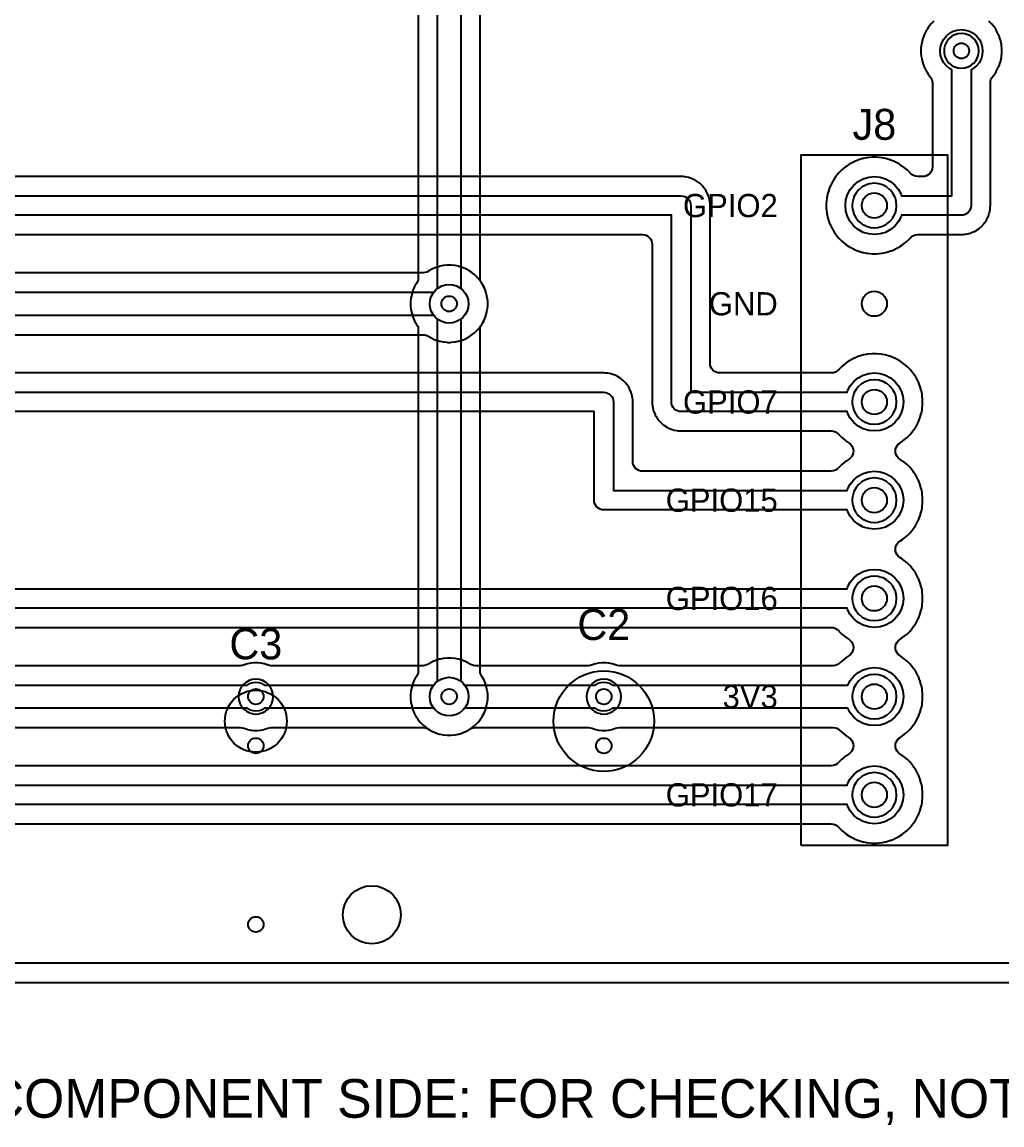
# Model space of a CAD drawing. Header units: millimetres. Extents: x 0 to 159, y -7 to 96.
# Drawn here: x 53.9 to 104.6, y -7.4 to 49.7 of the extents above; entities that cross this region are included whole.
import ezdxf
from ezdxf.enums import TextEntityAlignment as Align

# ---------------------------------------------------------------- set-up
doc = ezdxf.new("R2010")
doc.units = ezdxf.units.MM
for name, color, linetype in [('ALIGN_3P0', 6, 'CONTINUOUS'), ('COPPER_BOTTOM', 4, 'CONTINUOUS'), ('COPPER_TOP', 1, 'CONTINUOUS'), ('DRILL_0P8', 5, 'CONTINUOUS'), ('DRILL_1P3', 5, 'CONTINUOUS'), ('NOTES', 2, 'CONTINUOUS'), ('OUTLINE', 7, 'CONTINUOUS'), ('SILK', 3, 'CONTINUOUS')]:
    doc.layers.add(name, color=color, linetype=linetype)

msp = doc.modelspace()

# ---------------------------------------------------------------- linework, layer by layer
at = {"layer": 'ALIGN_3P0'}
msp.add_circle((72, 3.5), 1.5, dxfattribs=at)
at = {"layer": 'COPPER_BOTTOM'}
for points in [[(101.079, 49.722), (100.958, 49.601), (100.941, 49.583), (100.82, 49.435), (100.806, 49.415), (100.71, 49.273), (100.698, 49.252), (100.608, 49.083), (100.597, 49.061), (100.531, 48.903), (100.523, 48.879), (100.468, 48.697), (100.462, 48.673), (100.428, 48.505), (100.425, 48.48), (100.406, 48.29), (100.405, 48.266), (100.405, 48.094), (100.406, 48.07), (100.425, 47.88), (100.428, 47.855), (100.462, 47.687), (100.468, 47.663), (100.523, 47.481), (100.531, 47.457), (100.597, 47.299), (100.608, 47.277), (100.698, 47.108), (100.71, 47.087), (100.806, 46.945), (100.82, 46.925), (100.887, 46.844), (100.935, 46.773), (100.971, 46.695), (100.993, 46.612), (101, 46.527), (101, 42.18), (100.99, 42.082), (100.962, 41.989), (100.916, 41.902), (100.854, 41.826), (100.778, 41.764), (100.691, 41.718), (100.598, 41.69), (100.5, 41.68), (100.23, 41.68), (100.121, 41.692), (100.016, 41.728), (99.923, 41.786), (99.844, 41.863), (99.841, 41.866), (99.825, 41.884), (99.704, 42.005), (99.686, 42.021), (99.477, 42.192), (99.458, 42.207), (99.315, 42.302), (99.294, 42.315), (99.056, 42.442), (99.034, 42.452), (98.876, 42.518), (98.853, 42.526), (98.595, 42.605), (98.571, 42.611), (98.403, 42.644), (98.378, 42.648), (98.11, 42.674), (98.086, 42.675), (97.914, 42.675), (97.89, 42.674), (97.622, 42.648), (97.597, 42.644), (97.429, 42.611), (97.405, 42.605), (97.147, 42.526), (97.124, 42.518), (96.966, 42.452), (96.944, 42.442), (96.706, 42.315), (96.685, 42.302), (96.542, 42.207), (96.523, 42.192), (96.314, 42.021), (96.296, 42.005), (96.175, 41.884), (96.159, 41.866), (95.988, 41.657), (95.973, 41.638), (95.878, 41.495), (95.865, 41.474), (95.738, 41.236), (95.728, 41.214), (95.662, 41.056), (95.654, 41.033), (95.575, 40.775), (95.569, 40.751), (95.536, 40.583), (95.532, 40.558), (95.506, 40.29), (95.505, 40.266), (95.505, 40.094), (95.506, 40.07), (95.532, 39.802), (95.536, 39.777), (95.569, 39.609), (95.575, 39.585), (95.654, 39.327), (95.662, 39.304), (95.728, 39.146), (95.738, 39.124), (95.865, 38.886), (95.878, 38.865), (95.973, 38.722), (95.988, 38.703), (96.159, 38.494), (96.175, 38.476), (96.296, 38.355), (96.314, 38.339), (96.523, 38.168), (96.542, 38.153), (96.685, 38.058), (96.706, 38.045), (96.944, 37.918), (96.966, 37.908), (97.124, 37.842), (97.147, 37.834), (97.405, 37.755), (97.429, 37.749), (97.597, 37.716), (97.622, 37.712), (97.89, 37.686), (97.914, 37.685), (98.086, 37.685), (98.11, 37.686), (98.378, 37.712), (98.403, 37.716), (98.571, 37.749), (98.595, 37.755), (98.853, 37.834), (98.876, 37.842), (99.034, 37.908), (99.056, 37.918), (99.294, 38.045), (99.315, 38.058), (99.458, 38.153), (99.477, 38.168), (99.686, 38.339), (99.704, 38.355), (99.825, 38.476), (99.841, 38.494), (99.844, 38.497), (99.923, 38.574), (100.016, 38.632), (100.121, 38.668), (100.23, 38.68), (102.494, 38.68), (102.506, 38.68), (102.592, 38.685), (102.604, 38.685), (102.683, 38.693), (102.708, 38.697), (102.876, 38.73), (102.9, 38.736), (102.97, 38.758), (102.993, 38.766), (103.151, 38.831), (103.174, 38.842), (103.238, 38.877), (103.259, 38.889), (103.402, 38.984), (103.422, 38.999), (103.478, 39.046), (103.497, 39.062), (103.618, 39.183), (103.634, 39.202), (103.681, 39.258), (103.696, 39.278), (103.791, 39.421), (103.803, 39.442), (103.838, 39.506), (103.849, 39.529), (103.914, 39.687), (103.922, 39.71), (103.944, 39.78), (103.95, 39.804), (103.983, 39.972), (103.987, 39.997), (103.995, 40.076), (103.995, 40.088), (104, 40.174), (104, 40.186), (104, 46.527), (104.007, 46.612), (104.029, 46.695), (104.065, 46.773), (104.113, 46.844), (104.18, 46.925), (104.194, 46.945), (104.29, 47.087), (104.302, 47.108), (104.392, 47.277), (104.403, 47.299), (104.469, 47.457), (104.477, 47.481), (104.532, 47.663), (104.538, 47.687), (104.572, 47.855), (104.575, 47.88), (104.594, 48.07), (104.595, 48.094), (104.595, 48.266), (104.594, 48.29), (104.575, 48.48), (104.572, 48.505), (104.538, 48.673), (104.532, 48.697), (104.477, 48.879), (104.469, 48.903), (104.403, 49.061), (104.392, 49.083), (104.302, 49.252), (104.29, 49.273), (104.194, 49.415), (104.18, 49.435), (104.059, 49.583), (104.042, 49.601), (103.921, 49.722)], [(35.495, 8.2), (95.77, 8.2), (95.879, 8.188), (95.984, 8.152), (96.077, 8.094), (96.156, 8.017), (96.159, 8.014), (96.175, 7.996), (96.296, 7.875), (96.314, 7.859), (96.523, 7.688), (96.542, 7.673), (96.685, 7.578), (96.706, 7.565), (96.944, 7.438), (96.966, 7.428), (97.124, 7.362), (97.147, 7.354), (97.405, 7.275), (97.429, 7.269), (97.597, 7.236), (97.622, 7.232), (97.89, 7.206), (97.914, 7.205), (98.086, 7.205), (98.11, 7.206), (98.378, 7.232), (98.403, 7.236), (98.571, 7.269), (98.595, 7.275), (98.853, 7.354), (98.876, 7.362), (99.034, 7.428), (99.056, 7.438), (99.294, 7.565), (99.315, 7.578), (99.458, 7.673), (99.477, 7.688), (99.686, 7.859), (99.704, 7.875), (99.825, 7.996), (99.841, 8.014), (100.012, 8.223), (100.027, 8.242), (100.122, 8.385), (100.135, 8.406), (100.262, 8.644), (100.272, 8.666), (100.338, 8.824), (100.346, 8.847), (100.425, 9.105), (100.431, 9.129), (100.464, 9.297), (100.468, 9.322), (100.494, 9.59), (100.495, 9.614), (100.495, 9.786), (100.494, 9.81), (100.468, 10.078), (100.464, 10.103), (100.431, 10.271), (100.425, 10.295), (100.346, 10.553), (100.338, 10.576), (100.272, 10.734), (100.262, 10.756), (100.135, 10.994), (100.122, 11.015), (100.027, 11.158), (100.012, 11.177), (99.841, 11.386), (99.825, 11.404), (99.704, 11.525), (99.686, 11.541), (99.477, 11.712), (99.458, 11.727), (99.312, 11.824), (99.236, 11.886), (99.174, 11.962), (99.128, 12.049), (99.099, 12.142), (99.09, 12.24), (99.099, 12.338), (99.128, 12.431), (99.174, 12.518), (99.236, 12.594), (99.312, 12.656), (99.458, 12.753), (99.477, 12.768), (99.686, 12.939), (99.704, 12.955), (99.825, 13.076), (99.841, 13.094), (100.012, 13.303), (100.027, 13.322), (100.122, 13.465), (100.135, 13.486), (100.262, 13.724), (100.272, 13.746), (100.338, 13.904), (100.346, 13.927), (100.425, 14.185), (100.431, 14.209), (100.464, 14.377), (100.468, 14.402), (100.494, 14.67), (100.495, 14.694), (100.495, 14.866), (100.494, 14.89), (100.468, 15.158), (100.464, 15.183), (100.431, 15.351), (100.425, 15.375), (100.346, 15.633), (100.338, 15.656), (100.272, 15.814), (100.262, 15.836), (100.135, 16.074), (100.122, 16.095), (100.027, 16.238), (100.012, 16.257), (99.841, 16.466), (99.825, 16.484), (99.704, 16.605), (99.686, 16.621), (99.477, 16.792), (99.458, 16.807), (99.312, 16.904), (99.236, 16.966), (99.174, 17.042), (99.128, 17.129), (99.099, 17.222), (99.09, 17.32), (99.099, 17.418), (99.128, 17.511), (99.174, 17.598), (99.236, 17.674), (99.312, 17.736), (99.458, 17.833), (99.477, 17.848), (99.686, 18.019), (99.704, 18.035), (99.825, 18.156), (99.841, 18.174), (100.012, 18.383), (100.027, 18.402), (100.122, 18.545), (100.135, 18.566), (100.262, 18.804), (100.272, 18.826), (100.338, 18.984), (100.346, 19.007), (100.425, 19.265), (100.431, 19.289), (100.464, 19.457), (100.468, 19.482), (100.494, 19.75), (100.495, 19.774), (100.495, 19.946), (100.494, 19.97), (100.468, 20.238), (100.464, 20.263), (100.431, 20.431), (100.425, 20.455), (100.346, 20.713), (100.338, 20.736), (100.272, 20.894), (100.262, 20.916), (100.135, 21.154), (100.122, 21.175), (100.027, 21.318), (100.012, 21.337), (99.841, 21.546), (99.825, 21.564), (99.704, 21.685), (99.686, 21.701), (99.477, 21.872), (99.458, 21.887), (99.312, 21.984), (99.236, 22.046), (99.174, 22.122), (99.128, 22.209), (99.099, 22.302), (99.09, 22.4), (99.099, 22.498), (99.128, 22.591), (99.174, 22.678), (99.236, 22.754), (99.312, 22.816), (99.458, 22.913), (99.477, 22.928), (99.686, 23.099), (99.704, 23.115), (99.825, 23.236), (99.841, 23.254), (100.012, 23.463), (100.027, 23.482), (100.122, 23.625), (100.135, 23.646), (100.262, 23.884), (100.272, 23.906), (100.338, 24.064), (100.346, 24.087), (100.425, 24.345), (100.431, 24.369), (100.464, 24.537), (100.468, 24.562), (100.494, 24.83), (100.495, 24.854), (100.495, 25.026), (100.494, 25.05), (100.468, 25.318), (100.464, 25.343), (100.431, 25.511), (100.425, 25.535), (100.346, 25.793), (100.338, 25.816), (100.272, 25.974), (100.262, 25.996), (100.135, 26.234), (100.122, 26.255), (100.027, 26.398), (100.012, 26.417), (99.841, 26.626), (99.825, 26.644), (99.704, 26.765), (99.686, 26.781), (99.477, 26.952), (99.458, 26.967), (99.312, 27.064), (99.236, 27.126), (99.174, 27.202), (99.128, 27.289), (99.099, 27.382), (99.09, 27.48), (99.099, 27.578), (99.128, 27.671), (99.174, 27.758), (99.236, 27.834), (99.312, 27.896), (99.458, 27.993), (99.477, 28.008), (99.686, 28.179), (99.704, 28.195), (99.825, 28.316), (99.841, 28.334), (100.012, 28.543), (100.027, 28.562), (100.122, 28.705), (100.135, 28.726), (100.262, 28.964), (100.272, 28.986), (100.338, 29.144), (100.346, 29.167), (100.425, 29.425), (100.431, 29.449), (100.464, 29.617), (100.468, 29.642), (100.494, 29.91), (100.495, 29.934), (100.495, 30.106), (100.494, 30.13), (100.468, 30.398), (100.464, 30.423), (100.431, 30.591), (100.425, 30.615), (100.346, 30.873), (100.338, 30.896), (100.272, 31.054), (100.262, 31.076), (100.135, 31.314), (100.122, 31.335), (100.027, 31.478), (100.012, 31.497), (99.841, 31.706), (99.825, 31.724), (99.704, 31.845), (99.686, 31.861), (99.477, 32.032), (99.458, 32.047), (99.315, 32.142), (99.294, 32.155), (99.056, 32.282), (99.034, 32.292), (98.876, 32.358), (98.853, 32.366), (98.595, 32.445), (98.571, 32.451), (98.403, 32.484), (98.378, 32.488), (98.11, 32.514), (98.086, 32.515), (97.914, 32.515), (97.89, 32.514), (97.622, 32.488), (97.597, 32.484), (97.429, 32.451), (97.405, 32.445), (97.147, 32.366), (97.124, 32.358), (96.966, 32.292), (96.944, 32.282), (96.706, 32.155), (96.685, 32.142), (96.542, 32.047), (96.523, 32.032), (96.314, 31.861), (96.296, 31.845), (96.175, 31.724), (96.159, 31.706), (96.156, 31.703), (96.077, 31.626), (95.984, 31.568), (95.879, 31.532), (95.77, 31.52), (90, 31.52), (89.902, 31.53), (89.809, 31.558), (89.722, 31.604), (89.646, 31.666), (89.584, 31.742), (89.538, 31.829), (89.51, 31.922), (89.5, 32.02), (89.5, 40.174), (89.5, 40.186), (89.495, 40.272), (89.495, 40.284), (89.487, 40.363), (89.483, 40.388), (89.45, 40.556), (89.444, 40.58), (89.422, 40.65), (89.414, 40.673), (89.349, 40.831), (89.338, 40.854), (89.303, 40.918), (89.291, 40.939), (89.196, 41.082), (89.181, 41.102), (89.134, 41.158), (89.118, 41.177), (88.997, 41.298), (88.978, 41.314), (88.922, 41.361), (88.902, 41.376), (88.759, 41.471), (88.738, 41.483), (88.674, 41.518), (88.651, 41.529), (88.493, 41.594), (88.47, 41.602), (88.4, 41.624), (88.376, 41.63), (88.208, 41.663), (88.183, 41.667), (88.104, 41.675), (88.092, 41.675), (88.006, 41.68), (87.994, 41.68), (31.495, 41.68)], [(30.861, 40.68), (88, 40.68), (88.098, 40.67), (88.191, 40.642), (88.278, 40.596), (88.354, 40.534), (88.416, 40.458), (88.462, 40.371), (88.49, 40.278), (88.5, 40.18), (88.5, 30.52), (96.592, 30.52), (96.614, 30.594), (96.753, 30.853), (96.939, 31.081), (97.167, 31.267), (97.426, 31.406), (97.707, 31.491), (98, 31.52), (98.293, 31.491), (98.574, 31.406), (98.833, 31.267), (99.061, 31.081), (99.247, 30.853), (99.386, 30.594), (99.471, 30.313), (99.5, 30.02), (99.471, 29.727), (99.386, 29.446), (99.247, 29.187), (99.061, 28.959), (98.833, 28.773), (98.574, 28.634), (98.293, 28.549), (98, 28.52), (97.707, 28.549), (97.426, 28.634), (97.167, 28.773), (96.939, 28.959), (96.753, 29.187), (96.614, 29.446), (96.592, 29.52), (88, 29.52), (87.902, 29.53), (87.809, 29.558), (87.722, 29.604), (87.646, 29.666), (87.584, 29.742), (87.538, 29.829), (87.51, 29.922), (87.5, 30.02), (87.5, 39.68), (30.861, 39.68)], [(31.495, 38.68), (86, 38.68), (86.098, 38.67), (86.191, 38.642), (86.278, 38.596), (86.354, 38.534), (86.416, 38.458), (86.462, 38.371), (86.49, 38.278), (86.5, 38.18), (86.5, 30.026), (86.5, 30.014), (86.505, 29.928), (86.505, 29.916), (86.513, 29.837), (86.517, 29.812), (86.55, 29.644), (86.556, 29.62), (86.578, 29.55), (86.586, 29.527), (86.651, 29.369), (86.662, 29.346), (86.697, 29.282), (86.709, 29.261), (86.804, 29.118), (86.819, 29.098), (86.866, 29.042), (86.882, 29.023), (87.003, 28.902), (87.022, 28.886), (87.078, 28.839), (87.098, 28.824), (87.241, 28.729), (87.262, 28.717), (87.326, 28.682), (87.349, 28.671), (87.507, 28.606), (87.53, 28.598), (87.6, 28.576), (87.624, 28.57), (87.792, 28.537), (87.817, 28.533), (87.896, 28.525), (87.908, 28.525), (87.994, 28.52), (88.006, 28.52), (95.77, 28.52), (95.879, 28.508), (95.984, 28.472), (96.077, 28.414), (96.156, 28.337), (96.159, 28.334), (96.175, 28.316), (96.296, 28.195), (96.314, 28.179), (96.523, 28.008), (96.542, 27.993), (96.688, 27.896), (96.764, 27.834), (96.826, 27.758), (96.872, 27.671), (96.901, 27.578), (96.91, 27.48), (96.901, 27.382), (96.872, 27.289), (96.826, 27.202), (96.764, 27.126), (96.688, 27.064), (96.542, 26.967), (96.523, 26.952), (96.314, 26.781), (96.296, 26.765), (96.175, 26.644), (96.159, 26.626), (96.156, 26.623), (96.077, 26.546), (95.984, 26.488), (95.879, 26.452), (95.77, 26.44), (86, 26.44), (85.902, 26.45), (85.809, 26.478), (85.722, 26.524), (85.646, 26.586), (85.584, 26.662), (85.538, 26.749), (85.51, 26.842), (85.5, 26.94), (85.5, 30.014), (85.5, 30.026), (85.495, 30.112), (85.495, 30.124), (85.487, 30.203), (85.483, 30.228), (85.45, 30.396), (85.444, 30.42), (85.422, 30.49), (85.414, 30.513), (85.349, 30.671), (85.338, 30.694), (85.303, 30.758), (85.291, 30.779), (85.196, 30.922), (85.181, 30.942), (85.134, 30.998), (85.118, 31.017), (84.997, 31.138), (84.978, 31.154), (84.922, 31.201), (84.902, 31.216), (84.759, 31.311), (84.738, 31.323), (84.674, 31.358), (84.651, 31.369), (84.493, 31.434), (84.47, 31.442), (84.4, 31.464), (84.376, 31.47), (84.208, 31.503), (84.183, 31.507), (84.104, 31.515), (84.092, 31.515), (84.006, 31.52), (83.994, 31.52), (35.495, 31.52)], [(35.348, 33.5), (74.652, 33.5), (74.749, 33.49), (74.843, 33.462), (74.929, 33.416), (74.963, 33.393), (74.984, 33.381), (75.135, 33.3), (75.157, 33.29), (75.316, 33.224), (75.339, 33.216), (75.503, 33.166), (75.527, 33.16), (75.695, 33.126), (75.719, 33.123), (75.89, 33.106), (75.914, 33.105), (76.086, 33.105), (76.11, 33.106), (76.281, 33.123), (76.305, 33.126), (76.473, 33.16), (76.497, 33.166), (76.661, 33.216), (76.684, 33.224), (76.843, 33.29), (76.865, 33.3), (77.016, 33.381), (77.037, 33.393), (77.18, 33.489), (77.199, 33.503), (77.332, 33.612), (77.35, 33.629), (77.471, 33.75), (77.488, 33.768), (77.597, 33.901), (77.611, 33.92), (77.707, 34.063), (77.719, 34.084), (77.8, 34.235), (77.81, 34.257), (77.876, 34.416), (77.884, 34.439), (77.934, 34.603), (77.94, 34.627), (77.974, 34.795), (77.977, 34.819), (77.994, 34.99), (77.995, 35.014), (77.995, 35.186), (77.994, 35.21), (77.977, 35.381), (77.974, 35.405), (77.94, 35.573), (77.934, 35.597), (77.884, 35.761), (77.876, 35.784), (77.81, 35.943), (77.8, 35.965), (77.719, 36.116), (77.707, 36.137), (77.611, 36.28), (77.597, 36.299), (77.488, 36.432), (77.471, 36.45), (77.35, 36.571), (77.332, 36.588), (77.199, 36.697), (77.18, 36.711), (77.037, 36.807), (77.016, 36.819), (76.865, 36.9), (76.843, 36.91), (76.684, 36.976), (76.661, 36.984), (76.497, 37.034), (76.473, 37.04), (76.305, 37.074), (76.281, 37.077), (76.11, 37.094), (76.086, 37.095), (75.914, 37.095), (75.89, 37.094), (75.719, 37.077), (75.695, 37.074), (75.527, 37.04), (75.503, 37.034), (75.339, 36.984), (75.316, 36.976), (75.157, 36.91), (75.135, 36.9), (74.984, 36.819), (74.963, 36.807), (74.929, 36.784), (74.843, 36.738), (74.749, 36.71), (74.652, 36.7), (35.348, 36.7)], [(34.795, 35.7), (75.205, 35.7), (75.293, 35.807), (75.444, 35.931), (75.617, 36.024), (75.805, 36.081), (76, 36.1), (76.195, 36.081), (76.383, 36.024), (76.556, 35.931), (76.707, 35.807), (76.831, 35.656), (76.924, 35.483), (76.981, 35.295), (77, 35.1), (76.981, 34.905), (76.924, 34.717), (76.831, 34.544), (76.707, 34.393), (76.556, 34.269), (76.383, 34.176), (76.195, 34.119), (76, 34.1), (75.805, 34.119), (75.617, 34.176), (75.444, 34.269), (75.293, 34.393), (75.205, 34.5), (34.795, 34.5)], [(34.861, 30.52), (84, 30.52), (84.098, 30.51), (84.191, 30.482), (84.278, 30.436), (84.354, 30.374), (84.416, 30.298), (84.462, 30.211), (84.49, 30.118), (84.5, 30.02), (84.5, 25.44), (96.592, 25.44), (96.614, 25.514), (96.753, 25.773), (96.939, 26.001), (97.167, 26.187), (97.426, 26.326), (97.707, 26.411), (98, 26.44), (98.293, 26.411), (98.574, 26.326), (98.833, 26.187), (99.061, 26.001), (99.247, 25.773), (99.386, 25.514), (99.471, 25.233), (99.5, 24.94), (99.471, 24.647), (99.386, 24.366), (99.247, 24.107), (99.061, 23.879), (98.833, 23.693), (98.574, 23.554), (98.293, 23.469), (98, 23.44), (97.707, 23.469), (97.426, 23.554), (97.167, 23.693), (96.939, 23.879), (96.753, 24.107), (96.614, 24.366), (96.592, 24.44), (84, 24.44), (83.902, 24.45), (83.809, 24.478), (83.722, 24.524), (83.646, 24.586), (83.584, 24.662), (83.538, 24.749), (83.51, 24.842), (83.5, 24.94), (83.5, 29.52), (34.861, 29.52)], [(30.861, 20.36), (96.592, 20.36), (96.614, 20.434), (96.753, 20.693), (96.939, 20.921), (97.167, 21.107), (97.426, 21.246), (97.707, 21.331), (98, 21.36), (98.293, 21.331), (98.574, 21.246), (98.833, 21.107), (99.061, 20.921), (99.247, 20.693), (99.386, 20.434), (99.471, 20.153), (99.5, 19.86), (99.471, 19.567), (99.386, 19.286), (99.247, 19.027), (99.061, 18.799), (98.833, 18.613), (98.574, 18.474), (98.293, 18.389), (98, 18.36), (97.707, 18.389), (97.426, 18.474), (97.167, 18.613), (96.939, 18.799), (96.753, 19.027), (96.614, 19.286), (96.592, 19.36), (30.861, 19.36)], [(31.495, 18.36), (95.77, 18.36), (95.879, 18.348), (95.984, 18.312), (96.077, 18.254), (96.156, 18.177), (96.159, 18.174), (96.175, 18.156), (96.296, 18.035), (96.314, 18.019), (96.523, 17.848), (96.542, 17.833), (96.688, 17.736), (96.764, 17.674), (96.826, 17.598), (96.872, 17.511), (96.901, 17.418), (96.91, 17.32), (96.901, 17.222), (96.872, 17.129), (96.826, 17.042), (96.764, 16.966), (96.688, 16.904), (96.542, 16.807), (96.523, 16.792), (96.314, 16.621), (96.296, 16.605), (96.218, 16.526), (96.142, 16.464), (96.056, 16.418), (95.962, 16.39), (95.864, 16.38), (84.797, 16.38), (84.7, 16.39), (84.606, 16.418), (84.589, 16.425), (84.566, 16.433), (84.448, 16.469), (84.425, 16.475), (84.256, 16.508), (84.232, 16.512), (84.11, 16.524), (84.086, 16.525), (83.914, 16.525), (83.89, 16.524), (83.768, 16.512), (83.744, 16.508), (83.575, 16.475), (83.552, 16.469), (83.434, 16.433), (83.411, 16.425), (83.394, 16.418), (83.3, 16.39), (83.203, 16.38), (77.348, 16.38), (77.251, 16.39), (77.157, 16.418), (77.071, 16.464), (77.037, 16.487), (77.016, 16.499), (76.865, 16.58), (76.843, 16.59), (76.684, 16.656), (76.661, 16.664), (76.497, 16.714), (76.473, 16.72), (76.305, 16.754), (76.281, 16.757), (76.11, 16.774), (76.086, 16.775), (75.914, 16.775), (75.89, 16.774), (75.719, 16.757), (75.695, 16.754), (75.527, 16.72), (75.503, 16.714), (75.339, 16.664), (75.316, 16.656), (75.157, 16.59), (75.135, 16.58), (74.984, 16.499), (74.963, 16.487), (74.929, 16.464), (74.843, 16.418), (74.749, 16.39), (74.652, 16.38), (66.797, 16.38), (66.7, 16.39), (66.606, 16.418), (66.589, 16.425), (66.566, 16.433), (66.448, 16.469), (66.425, 16.475), (66.256, 16.508), (66.232, 16.512), (66.11, 16.524), (66.086, 16.525), (65.914, 16.525), (65.89, 16.524), (65.768, 16.512), (65.744, 16.508), (65.575, 16.475), (65.552, 16.469), (65.434, 16.433), (65.411, 16.425), (65.394, 16.418), (65.3, 16.39), (65.203, 16.38), (35.348, 16.38)], [(34.795, 15.38), (65.555, 15.38), (65.583, 15.404), (65.713, 15.473), (65.854, 15.516), (66, 15.53), (66.146, 15.516), (66.287, 15.473), (66.417, 15.404), (66.445, 15.38), (75.205, 15.38), (75.293, 15.487), (75.444, 15.611), (75.617, 15.704), (75.805, 15.761), (76, 15.78), (76.195, 15.761), (76.383, 15.704), (76.556, 15.611), (76.707, 15.487), (76.795, 15.38), (83.555, 15.38), (83.583, 15.404), (83.713, 15.473), (83.854, 15.516), (84, 15.53), (84.146, 15.516), (84.287, 15.473), (84.417, 15.404), (84.445, 15.38), (96.628, 15.38), (96.753, 15.613), (96.939, 15.841), (97.167, 16.027), (97.426, 16.166), (97.707, 16.251), (98, 16.28), (98.293, 16.251), (98.574, 16.166), (98.833, 16.027), (99.061, 15.841), (99.247, 15.613), (99.386, 15.354), (99.471, 15.073), (99.5, 14.78), (99.471, 14.487), (99.386, 14.206), (99.247, 13.947), (99.061, 13.719), (98.833, 13.533), (98.574, 13.394), (98.293, 13.309), (98, 13.28), (97.707, 13.309), (97.426, 13.394), (97.167, 13.533), (96.939, 13.719), (96.753, 13.947), (96.628, 14.18), (84.445, 14.18), (84.417, 14.156), (84.287, 14.087), (84.146, 14.044), (84, 14.03), (83.854, 14.044), (83.713, 14.087), (83.583, 14.156), (83.555, 14.18), (76.795, 14.18), (76.707, 14.073), (76.556, 13.949), (76.383, 13.856), (76.195, 13.799), (76, 13.78), (75.805, 13.799), (75.617, 13.856), (75.444, 13.949), (75.293, 14.073), (75.205, 14.18), (66.445, 14.18), (66.417, 14.156), (66.287, 14.087), (66.146, 14.044), (66, 14.03), (65.854, 14.044), (65.713, 14.087), (65.583, 14.156), (65.555, 14.18), (34.795, 14.18)], [(35.348, 13.18), (65.203, 13.18), (65.3, 13.17), (65.394, 13.142), (65.411, 13.135), (65.434, 13.127), (65.552, 13.091), (65.575, 13.085), (65.744, 13.052), (65.768, 13.048), (65.89, 13.036), (65.914, 13.035), (66.086, 13.035), (66.11, 13.036), (66.232, 13.048), (66.256, 13.052), (66.425, 13.085), (66.448, 13.091), (66.566, 13.127), (66.589, 13.135), (66.606, 13.142), (66.7, 13.17), (66.797, 13.18), (74.652, 13.18), (74.749, 13.17), (74.843, 13.142), (74.929, 13.096), (74.963, 13.073), (74.984, 13.061), (75.135, 12.98), (75.157, 12.97), (75.316, 12.904), (75.339, 12.896), (75.503, 12.846), (75.527, 12.84), (75.695, 12.806), (75.719, 12.803), (75.89, 12.786), (75.914, 12.785), (76.086, 12.785), (76.11, 12.786), (76.281, 12.803), (76.305, 12.806), (76.473, 12.84), (76.497, 12.846), (76.661, 12.896), (76.684, 12.904), (76.843, 12.97), (76.865, 12.98), (77.016, 13.061), (77.037, 13.073), (77.071, 13.096), (77.157, 13.142), (77.251, 13.17), (77.348, 13.18), (83.203, 13.18), (83.3, 13.17), (83.394, 13.142), (83.411, 13.135), (83.434, 13.127), (83.552, 13.091), (83.575, 13.085), (83.744, 13.052), (83.768, 13.048), (83.89, 13.036), (83.914, 13.035), (84.086, 13.035), (84.11, 13.036), (84.232, 13.048), (84.256, 13.052), (84.425, 13.085), (84.448, 13.091), (84.566, 13.127), (84.589, 13.135), (84.606, 13.142), (84.7, 13.17), (84.797, 13.18), (95.864, 13.18), (95.962, 13.17), (96.056, 13.142), (96.142, 13.096), (96.218, 13.034), (96.296, 12.955), (96.314, 12.939), (96.523, 12.768), (96.542, 12.753), (96.688, 12.656), (96.764, 12.594), (96.826, 12.518), (96.872, 12.431), (96.901, 12.338), (96.91, 12.24), (96.901, 12.142), (96.872, 12.049), (96.826, 11.962), (96.764, 11.886), (96.688, 11.824), (96.542, 11.727), (96.523, 11.712), (96.314, 11.541), (96.296, 11.525), (96.175, 11.404), (96.159, 11.386), (96.156, 11.383), (96.077, 11.306), (95.984, 11.248), (95.879, 11.212), (95.77, 11.2), (35.495, 11.2)], [(34.861, 10.2), (96.592, 10.2), (96.614, 10.274), (96.753, 10.533), (96.939, 10.761), (97.167, 10.947), (97.426, 11.086), (97.707, 11.171), (98, 11.2), (98.293, 11.171), (98.574, 11.086), (98.833, 10.947), (99.061, 10.761), (99.247, 10.533), (99.386, 10.274), (99.471, 9.993), (99.5, 9.7), (99.471, 9.407), (99.386, 9.126), (99.247, 8.867), (99.061, 8.639), (98.833, 8.453), (98.574, 8.314), (98.293, 8.229), (98, 8.2), (97.707, 8.229), (97.426, 8.314), (97.167, 8.453), (96.939, 8.639), (96.753, 8.867), (96.614, 9.126), (96.592, 9.2), (34.861, 9.2)], [(142.5, 1), (1.5, 1)]]:
    msp.add_lwpolyline(points, dxfattribs=at)
msp.add_lwpolyline([(98.293, 38.709), (98, 38.68), (97.707, 38.709), (97.426, 38.794), (97.167, 38.933), (96.939, 39.119), (96.753, 39.347), (96.614, 39.606), (96.529, 39.887), (96.5, 40.18), (96.529, 40.473), (96.614, 40.754), (96.753, 41.013), (96.939, 41.241), (97.167, 41.427), (97.426, 41.566), (97.707, 41.651), (98, 41.68), (98.293, 41.651), (98.574, 41.566), (98.833, 41.427), (99.061, 41.241), (99.247, 41.013), (99.386, 40.754), (99.408, 40.68), (102, 40.68), (102, 47.206), (101.889, 47.265), (101.722, 47.402), (101.585, 47.569), (101.484, 47.759), (101.421, 47.965), (101.4, 48.18), (101.421, 48.395), (101.484, 48.601), (101.585, 48.791), (101.722, 48.958), (101.889, 49.095), (102.079, 49.196), (102.285, 49.259), (102.5, 49.28), (102.715, 49.259), (102.921, 49.196), (103.111, 49.095), (103.278, 48.958), (103.415, 48.791), (103.516, 48.601), (103.579, 48.395), (103.6, 48.18), (103.579, 47.965), (103.516, 47.759), (103.415, 47.569), (103.278, 47.402), (103.111, 47.265), (103, 47.206), (103, 40.18), (102.99, 40.082), (102.962, 39.989), (102.916, 39.902), (102.854, 39.826), (102.778, 39.764), (102.691, 39.718), (102.598, 39.69), (102.5, 39.68), (99.408, 39.68), (99.386, 39.606), (99.247, 39.347), (99.061, 39.119), (98.833, 38.933), (98.574, 38.794)], close=True, dxfattribs=at)
at = {"layer": 'COPPER_TOP'}
for points in [[(142.8, 1), (1.2, 1), (1.161, 1.004), (1.123, 1.015), (1.089, 1.034), (1.059, 1.059), (1.034, 1.089), (1.015, 1.123), (1.004, 1.161), (1, 1.2), (1, 92.8), (1.004, 92.839), (1.015, 92.877), (1.034, 92.911), (1.059, 92.941), (1.089, 92.966), (1.123, 92.985), (1.161, 92.996), (1.2, 93), (106.61, 93)], [(76.6, 61.805), (76.6, 35.895), (76.707, 35.807), (76.831, 35.656), (76.924, 35.483), (76.981, 35.295), (77, 35.1), (76.981, 34.905), (76.924, 34.717), (76.831, 34.544), (76.707, 34.393), (76.6, 34.305), (76.6, 15.575), (76.707, 15.487), (76.831, 15.336), (76.924, 15.163), (76.981, 14.975), (77, 14.78), (76.981, 14.585), (76.924, 14.397), (76.831, 14.224), (76.707, 14.073), (76.556, 13.949), (76.383, 13.856), (76.195, 13.799), (76, 13.78), (75.805, 13.799), (75.617, 13.856), (75.444, 13.949), (75.293, 14.073), (75.169, 14.224), (75.076, 14.397), (75.019, 14.585), (75, 14.78), (75.019, 14.975), (75.076, 15.163), (75.169, 15.336), (75.293, 15.487), (75.4, 15.575), (75.4, 34.305), (75.293, 34.393), (75.169, 34.544), (75.076, 34.717), (75.019, 34.905), (75, 35.1), (75.019, 35.295), (75.076, 35.483), (75.169, 35.656), (75.293, 35.807), (75.4, 35.895), (75.4, 61.805)], [(74.4, 61.343), (74.4, 36.357), (74.396, 36.318), (74.385, 36.281), (74.366, 36.246), (74.289, 36.131), (74.284, 36.123), (74.197, 35.958), (74.192, 35.95), (74.121, 35.778), (74.118, 35.768), (74.064, 35.59), (74.061, 35.581), (74.025, 35.398), (74.024, 35.388), (74.005, 35.203), (74.005, 35.193), (74.005, 35.007), (74.005, 34.997), (74.024, 34.812), (74.025, 34.802), (74.061, 34.619), (74.064, 34.61), (74.118, 34.432), (74.121, 34.422), (74.192, 34.25), (74.197, 34.242), (74.284, 34.077), (74.289, 34.069), (74.366, 33.954), (74.385, 33.919), (74.396, 33.882), (74.4, 33.843), (74.4, 16.037), (74.396, 15.998), (74.385, 15.961), (74.366, 15.926), (74.289, 15.811), (74.284, 15.803), (74.197, 15.638), (74.192, 15.63), (74.121, 15.458), (74.118, 15.448), (74.064, 15.27), (74.061, 15.261), (74.025, 15.078), (74.024, 15.068), (74.005, 14.883), (74.005, 14.873), (74.005, 14.687), (74.005, 14.677), (74.024, 14.492), (74.025, 14.482), (74.061, 14.299), (74.064, 14.29), (74.118, 14.112), (74.121, 14.102), (74.192, 13.93), (74.197, 13.922), (74.284, 13.757), (74.289, 13.749), (74.393, 13.594), (74.399, 13.586), (74.517, 13.442), (74.523, 13.435), (74.655, 13.303), (74.662, 13.297), (74.806, 13.179), (74.814, 13.173), (74.969, 13.069), (74.977, 13.064), (75.142, 12.977), (75.15, 12.972), (75.322, 12.901), (75.332, 12.898), (75.51, 12.844), (75.519, 12.841), (75.702, 12.805), (75.712, 12.804), (75.897, 12.785), (75.907, 12.785), (76.093, 12.785), (76.103, 12.785), (76.288, 12.804), (76.298, 12.805), (76.481, 12.841), (76.49, 12.844), (76.668, 12.898), (76.678, 12.901), (76.85, 12.972), (76.858, 12.977), (77.023, 13.064), (77.031, 13.069), (77.186, 13.173), (77.194, 13.179), (77.338, 13.297), (77.345, 13.303), (77.477, 13.435), (77.483, 13.442), (77.601, 13.586), (77.607, 13.594), (77.711, 13.749), (77.716, 13.757), (77.803, 13.922), (77.808, 13.93), (77.879, 14.102), (77.882, 14.112), (77.936, 14.29), (77.939, 14.299), (77.975, 14.482), (77.976, 14.492), (77.995, 14.677), (77.995, 14.687), (77.995, 14.873), (77.995, 14.883), (77.976, 15.068), (77.975, 15.078), (77.939, 15.261), (77.936, 15.27), (77.882, 15.448), (77.879, 15.458), (77.808, 15.63), (77.803, 15.638), (77.716, 15.803), (77.711, 15.811), (77.634, 15.926), (77.615, 15.961), (77.604, 15.998), (77.6, 16.037), (77.6, 33.843), (77.604, 33.882), (77.615, 33.919), (77.634, 33.954), (77.711, 34.069), (77.716, 34.077), (77.803, 34.242), (77.808, 34.25), (77.879, 34.422), (77.882, 34.432), (77.936, 34.61), (77.939, 34.619), (77.975, 34.802), (77.976, 34.812), (77.995, 34.997), (77.995, 35.007), (77.995, 35.193), (77.995, 35.203), (77.976, 35.388), (77.975, 35.398), (77.939, 35.581), (77.936, 35.59), (77.882, 35.768), (77.879, 35.778), (77.808, 35.95), (77.803, 35.958), (77.716, 36.123), (77.711, 36.131), (77.634, 36.246), (77.615, 36.281), (77.604, 36.318), (77.6, 36.357), (77.6, 61.343)]]:
    msp.add_lwpolyline(points, dxfattribs=at)
for points in [[(102.147, 47.353), (102.165, 47.346), (102.315, 47.3), (102.334, 47.296), (102.49, 47.281), (102.51, 47.281), (102.666, 47.296), (102.685, 47.3), (102.835, 47.346), (102.853, 47.353), (102.991, 47.427), (103.008, 47.438), (103.129, 47.537), (103.143, 47.551), (103.242, 47.672), (103.253, 47.689), (103.327, 47.827), (103.334, 47.845), (103.38, 47.995), (103.384, 48.014), (103.399, 48.17), (103.399, 48.19), (103.384, 48.346), (103.38, 48.365), (103.334, 48.515), (103.327, 48.533), (103.253, 48.671), (103.242, 48.688), (103.143, 48.809), (103.129, 48.823), (103.008, 48.922), (102.991, 48.933), (102.853, 49.007), (102.835, 49.014), (102.685, 49.06), (102.666, 49.064), (102.51, 49.079), (102.49, 49.079), (102.334, 49.064), (102.315, 49.06), (102.165, 49.014), (102.147, 49.007), (102.009, 48.933), (101.992, 48.922), (101.871, 48.823), (101.857, 48.809), (101.758, 48.688), (101.747, 48.671), (101.673, 48.533), (101.666, 48.515), (101.62, 48.365), (101.616, 48.346), (101.601, 48.19), (101.601, 48.17), (101.616, 48.014), (101.62, 47.995), (101.666, 47.845), (101.673, 47.827), (101.747, 47.689), (101.758, 47.672), (101.857, 47.551), (101.871, 47.537), (101.992, 47.438), (102.009, 47.427)], [(97.353, 39.23), (97.37, 39.219), (97.551, 39.122), (97.569, 39.115), (97.766, 39.055), (97.785, 39.051), (97.99, 39.031), (98.01, 39.031), (98.215, 39.051), (98.234, 39.055), (98.431, 39.115), (98.449, 39.122), (98.63, 39.219), (98.647, 39.23), (98.806, 39.361), (98.819, 39.374), (98.95, 39.533), (98.961, 39.55), (99.058, 39.731), (99.065, 39.749), (99.125, 39.946), (99.129, 39.965), (99.149, 40.17), (99.149, 40.19), (99.129, 40.395), (99.125, 40.414), (99.065, 40.611), (99.058, 40.629), (98.961, 40.81), (98.95, 40.827), (98.819, 40.986), (98.806, 40.999), (98.647, 41.13), (98.63, 41.141), (98.449, 41.238), (98.431, 41.245), (98.234, 41.305), (98.215, 41.309), (98.01, 41.329), (97.99, 41.329), (97.785, 41.309), (97.766, 41.305), (97.569, 41.245), (97.551, 41.238), (97.37, 41.141), (97.353, 41.13), (97.194, 40.999), (97.181, 40.986), (97.05, 40.827), (97.039, 40.81), (96.942, 40.629), (96.935, 40.611), (96.875, 40.414), (96.871, 40.395), (96.851, 40.19), (96.851, 40.17), (96.871, 39.965), (96.875, 39.946), (96.935, 39.749), (96.942, 39.731), (97.039, 39.55), (97.05, 39.533), (97.181, 39.374), (97.194, 39.361)], [(97.353, 29.07), (97.37, 29.059), (97.551, 28.962), (97.569, 28.955), (97.766, 28.895), (97.785, 28.891), (97.99, 28.871), (98.01, 28.871), (98.215, 28.891), (98.234, 28.895), (98.431, 28.955), (98.449, 28.962), (98.63, 29.059), (98.647, 29.07), (98.806, 29.201), (98.819, 29.214), (98.95, 29.373), (98.961, 29.39), (99.058, 29.571), (99.065, 29.589), (99.125, 29.786), (99.129, 29.805), (99.149, 30.01), (99.149, 30.03), (99.129, 30.235), (99.125, 30.254), (99.065, 30.451), (99.058, 30.469), (98.961, 30.65), (98.95, 30.667), (98.819, 30.826), (98.806, 30.839), (98.647, 30.97), (98.63, 30.981), (98.449, 31.078), (98.431, 31.085), (98.234, 31.145), (98.215, 31.149), (98.01, 31.169), (97.99, 31.169), (97.785, 31.149), (97.766, 31.145), (97.569, 31.085), (97.551, 31.078), (97.37, 30.981), (97.353, 30.97), (97.194, 30.839), (97.181, 30.826), (97.05, 30.667), (97.039, 30.65), (96.942, 30.469), (96.935, 30.451), (96.875, 30.254), (96.871, 30.235), (96.851, 30.03), (96.851, 30.01), (96.871, 29.805), (96.875, 29.786), (96.935, 29.589), (96.942, 29.571), (97.039, 29.39), (97.05, 29.373), (97.181, 29.214), (97.194, 29.201)], [(97.353, 23.99), (97.37, 23.979), (97.551, 23.882), (97.569, 23.875), (97.766, 23.815), (97.785, 23.811), (97.99, 23.791), (98.01, 23.791), (98.215, 23.811), (98.234, 23.815), (98.431, 23.875), (98.449, 23.882), (98.63, 23.979), (98.647, 23.99), (98.806, 24.121), (98.819, 24.134), (98.95, 24.293), (98.961, 24.31), (99.058, 24.491), (99.065, 24.509), (99.125, 24.706), (99.129, 24.725), (99.149, 24.93), (99.149, 24.95), (99.129, 25.155), (99.125, 25.174), (99.065, 25.371), (99.058, 25.389), (98.961, 25.57), (98.95, 25.587), (98.819, 25.746), (98.806, 25.759), (98.647, 25.89), (98.63, 25.901), (98.449, 25.998), (98.431, 26.005), (98.234, 26.065), (98.215, 26.069), (98.01, 26.089), (97.99, 26.089), (97.785, 26.069), (97.766, 26.065), (97.569, 26.005), (97.551, 25.998), (97.37, 25.901), (97.353, 25.89), (97.194, 25.759), (97.181, 25.746), (97.05, 25.587), (97.039, 25.57), (96.942, 25.389), (96.935, 25.371), (96.875, 25.174), (96.871, 25.155), (96.851, 24.95), (96.851, 24.93), (96.871, 24.725), (96.875, 24.706), (96.935, 24.509), (96.942, 24.491), (97.039, 24.31), (97.05, 24.293), (97.181, 24.134), (97.194, 24.121)], [(97.353, 18.91), (97.37, 18.899), (97.551, 18.802), (97.569, 18.795), (97.766, 18.735), (97.785, 18.731), (97.99, 18.711), (98.01, 18.711), (98.215, 18.731), (98.234, 18.735), (98.431, 18.795), (98.449, 18.802), (98.63, 18.899), (98.647, 18.91), (98.806, 19.041), (98.819, 19.054), (98.95, 19.213), (98.961, 19.23), (99.058, 19.411), (99.065, 19.429), (99.125, 19.626), (99.129, 19.645), (99.149, 19.85), (99.149, 19.87), (99.129, 20.075), (99.125, 20.094), (99.065, 20.291), (99.058, 20.309), (98.961, 20.49), (98.95, 20.507), (98.819, 20.666), (98.806, 20.679), (98.647, 20.81), (98.63, 20.821), (98.449, 20.918), (98.431, 20.925), (98.234, 20.985), (98.215, 20.989), (98.01, 21.009), (97.99, 21.009), (97.785, 20.989), (97.766, 20.985), (97.569, 20.925), (97.551, 20.918), (97.37, 20.821), (97.353, 20.81), (97.194, 20.679), (97.181, 20.666), (97.05, 20.507), (97.039, 20.49), (96.942, 20.309), (96.935, 20.291), (96.875, 20.094), (96.871, 20.075), (96.851, 19.87), (96.851, 19.85), (96.871, 19.645), (96.875, 19.626), (96.935, 19.429), (96.942, 19.411), (97.039, 19.23), (97.05, 19.213), (97.181, 19.054), (97.194, 19.041)], [(65.647, 13.953), (65.665, 13.946), (65.815, 13.9), (65.834, 13.896), (65.99, 13.881), (66.01, 13.881), (66.166, 13.896), (66.185, 13.9), (66.335, 13.946), (66.353, 13.953), (66.491, 14.027), (66.508, 14.038), (66.629, 14.137), (66.643, 14.151), (66.742, 14.272), (66.753, 14.289), (66.827, 14.427), (66.834, 14.445), (66.88, 14.595), (66.884, 14.614), (66.899, 14.77), (66.899, 14.79), (66.884, 14.946), (66.88, 14.965), (66.834, 15.115), (66.827, 15.133), (66.753, 15.271), (66.742, 15.288), (66.643, 15.409), (66.629, 15.423), (66.508, 15.522), (66.491, 15.533), (66.353, 15.607), (66.335, 15.614), (66.185, 15.66), (66.166, 15.664), (66.01, 15.679), (65.99, 15.679), (65.834, 15.664), (65.815, 15.66), (65.665, 15.614), (65.647, 15.607), (65.509, 15.533), (65.492, 15.522), (65.371, 15.423), (65.357, 15.409), (65.258, 15.288), (65.247, 15.271), (65.173, 15.133), (65.166, 15.115), (65.12, 14.965), (65.116, 14.946), (65.101, 14.79), (65.101, 14.77), (65.116, 14.614), (65.12, 14.595), (65.166, 14.445), (65.173, 14.427), (65.247, 14.289), (65.258, 14.272), (65.357, 14.151), (65.371, 14.137), (65.492, 14.038), (65.509, 14.027)], [(83.647, 13.953), (83.665, 13.946), (83.815, 13.9), (83.834, 13.896), (83.99, 13.881), (84.01, 13.881), (84.166, 13.896), (84.185, 13.9), (84.335, 13.946), (84.353, 13.953), (84.491, 14.027), (84.508, 14.038), (84.629, 14.137), (84.643, 14.151), (84.742, 14.272), (84.753, 14.289), (84.827, 14.427), (84.834, 14.445), (84.88, 14.595), (84.884, 14.614), (84.899, 14.77), (84.899, 14.79), (84.884, 14.946), (84.88, 14.965), (84.834, 15.115), (84.827, 15.133), (84.753, 15.271), (84.742, 15.288), (84.643, 15.409), (84.629, 15.423), (84.508, 15.522), (84.491, 15.533), (84.353, 15.607), (84.335, 15.614), (84.185, 15.66), (84.166, 15.664), (84.01, 15.679), (83.99, 15.679), (83.834, 15.664), (83.815, 15.66), (83.665, 15.614), (83.647, 15.607), (83.509, 15.533), (83.492, 15.522), (83.371, 15.423), (83.357, 15.409), (83.258, 15.288), (83.247, 15.271), (83.173, 15.133), (83.166, 15.115), (83.12, 14.965), (83.116, 14.946), (83.101, 14.79), (83.101, 14.77), (83.116, 14.614), (83.12, 14.595), (83.166, 14.445), (83.173, 14.427), (83.247, 14.289), (83.258, 14.272), (83.357, 14.151), (83.371, 14.137), (83.492, 14.038), (83.509, 14.027)], [(97.551, 13.722), (97.569, 13.715), (97.766, 13.655), (97.785, 13.651), (97.99, 13.631), (98.01, 13.631), (98.215, 13.651), (98.234, 13.655), (98.431, 13.715), (98.449, 13.722), (98.63, 13.819), (98.647, 13.83), (98.806, 13.961), (98.819, 13.974), (98.95, 14.133), (98.961, 14.15), (99.058, 14.331), (99.065, 14.349), (99.125, 14.546), (99.129, 14.565), (99.149, 14.77), (99.149, 14.79), (99.129, 14.995), (99.125, 15.014), (99.065, 15.211), (99.058, 15.229), (98.961, 15.41), (98.95, 15.427), (98.819, 15.586), (98.806, 15.599), (98.647, 15.73), (98.63, 15.741), (98.449, 15.838), (98.431, 15.845), (98.234, 15.905), (98.215, 15.909), (98.01, 15.929), (97.99, 15.929), (97.785, 15.909), (97.766, 15.905), (97.569, 15.845), (97.551, 15.838), (97.37, 15.741), (97.353, 15.73), (97.194, 15.599), (97.181, 15.586), (97.05, 15.427), (97.039, 15.41), (96.942, 15.229), (96.935, 15.211), (96.875, 15.014), (96.871, 14.995), (96.851, 14.79), (96.851, 14.77), (96.871, 14.565), (96.875, 14.546), (96.935, 14.349), (96.942, 14.331), (97.039, 14.15), (97.05, 14.133), (97.181, 13.974), (97.194, 13.961), (97.353, 13.83), (97.37, 13.819)], [(97.353, 8.75), (97.37, 8.739), (97.551, 8.642), (97.569, 8.635), (97.766, 8.575), (97.785, 8.571), (97.99, 8.551), (98.01, 8.551), (98.215, 8.571), (98.234, 8.575), (98.431, 8.635), (98.449, 8.642), (98.63, 8.739), (98.647, 8.75), (98.806, 8.881), (98.819, 8.894), (98.95, 9.053), (98.961, 9.07), (99.058, 9.251), (99.065, 9.269), (99.125, 9.466), (99.129, 9.485), (99.149, 9.69), (99.149, 9.71), (99.129, 9.915), (99.125, 9.934), (99.065, 10.131), (99.058, 10.149), (98.961, 10.33), (98.95, 10.347), (98.819, 10.506), (98.806, 10.519), (98.647, 10.65), (98.63, 10.661), (98.449, 10.758), (98.431, 10.765), (98.234, 10.825), (98.215, 10.829), (98.01, 10.849), (97.99, 10.849), (97.785, 10.829), (97.766, 10.825), (97.569, 10.765), (97.551, 10.758), (97.37, 10.661), (97.353, 10.65), (97.194, 10.519), (97.181, 10.506), (97.05, 10.347), (97.039, 10.33), (96.942, 10.149), (96.935, 10.131), (96.875, 9.934), (96.871, 9.915), (96.851, 9.71), (96.851, 9.69), (96.871, 9.485), (96.875, 9.466), (96.935, 9.269), (96.942, 9.251), (97.039, 9.07), (97.05, 9.053), (97.181, 8.894), (97.194, 8.881)]]:
    msp.add_lwpolyline(points, close=True, dxfattribs=at)
at = {"layer": 'DRILL_0P8'}
for centre in [(102.5, 48.18), (76, 35.1), (66, 14.78), (76, 14.78), (84, 14.78), (66, 12.24), (84, 12.24), (66, 3)]:
    msp.add_circle(centre, 0.4, dxfattribs=at)
at = {"layer": 'DRILL_1P3'}
for centre in [(98, 40.18), (98, 35.1), (98, 30.02), (98, 24.94), (98, 19.86), (98, 14.78), (98, 9.7)]:
    msp.add_circle(centre, 0.65, dxfattribs=at)
at = {"layer": 'OUTLINE'}
msp.add_lwpolyline([(144, 0), (144, 94), (0, 94), (0, 0)], close=True, dxfattribs=at)
at = {"layer": 'SILK'}
msp.add_lwpolyline([(94.2, 7.1), (101.8, 7.1), (101.8, 42.78), (94.2, 42.78)], close=True, dxfattribs=at)
for centre, radius in [((84, 13.51), 2.6), ((66, 13.51), 1.6)]:
    msp.add_circle(centre, radius, dxfattribs=at)

# ---------------------------------------------------------------- texts
at = {"layer": 'NOTES'}
msp.add_text('INTERFACE BOARD REV F  TOP VIEW, COMPONENT SIDE: FOR CHECKING, NOT FOR MILLING  UNITS MM  BOARD 144x94', height=2, dxfattribs=at).set_placement((2, -6), align=Align.MIDDLE_LEFT)
at = {"layer": 'SILK'}
for s, p in [('J8', (98, 44.38)), ('C2', (84, 18.51)), ('C3', (66, 17.51))]:
    msp.add_text(s, height=1.6, dxfattribs=at).set_placement(p, align=Align.MIDDLE_CENTER)
for s, p in [('GPIO2', (93, 40.18)), ('GND', (93, 35.1)), ('GPIO7', (93, 30.02)), ('GPIO15', (93, 24.94)), ('GPIO16', (93, 19.86)), ('3V3', (93, 14.78)), ('GPIO17', (93, 9.7))]:
    msp.add_text(s, height=1.2, dxfattribs=at).set_placement(p, align=Align.MIDDLE_RIGHT)

doc.saveas('drawing.dxf')
